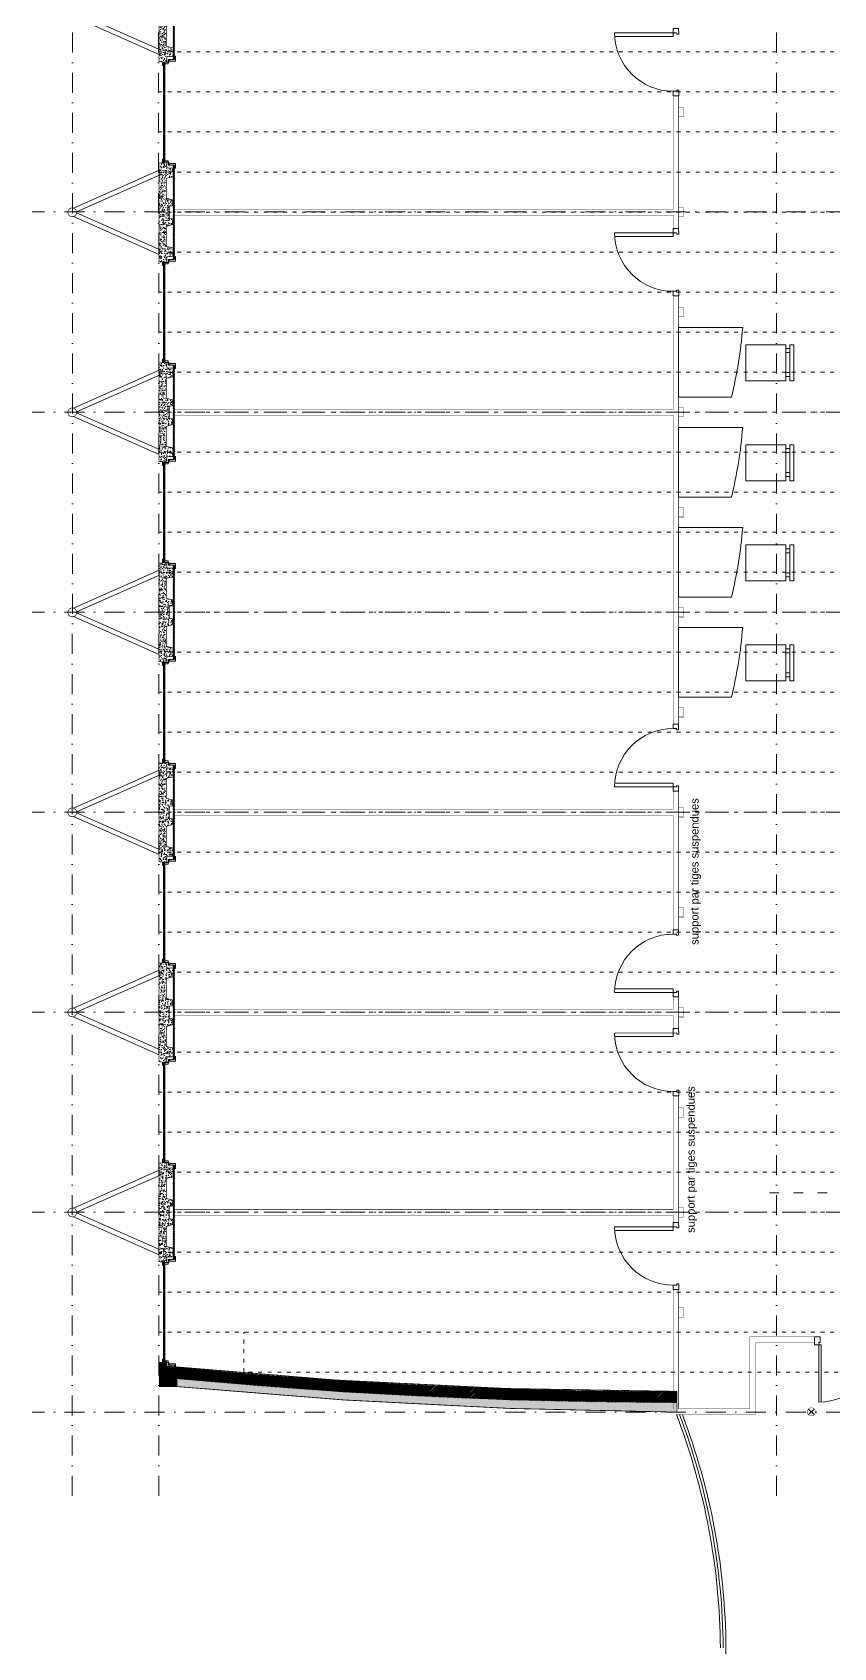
# Model space of a CAD drawing. Header units: millimetres. Extents: x 0 to 111176, y 95213 to 141729.
# Drawn here: x 55818 to 56820, y 123942 to 125961 of the extents above; entities that cross this region are included whole.
import ezdxf

# ---------------------------------------------------------------- set-up
doc = ezdxf.new("R2010")
doc.units = ezdxf.units.MM
doc.linetypes.add('ACAD_ISO03W100', pattern=[30, 12, -18])
doc.linetypes.add('TIRETPT2', pattern=[0.5, 0.25, -0.125, 0, -0.125])
doc.layers.add('CDP', color=7, linetype='Continuous', lineweight=9, true_color=0x364259)
doc.layers.add('STR_BOLLARD', color=7, linetype='Continuous', lineweight=9, true_color=0x1c1c1c)
for name, color, linetype, lineweight in [('MEN_Ext', 115, 'Continuous', 9), ('MEN_Ext_Murs-rideaux', 113, 'Continuous', 9), ('MEN_Int', 153, 'Continuous', 9), ('MEN_Int_PCF', 177, 'Continuous', 9), ('MOB', 37, 'Continuous', 9), ('STR_BOLLARD_Axes', 252, 'Continuous', 9), ('STR_BOLLARD_projeté', 251, 'Continuous', 9)]:
    doc.layers.add(name, color=color, linetype=linetype, lineweight=lineweight)
doc.styles.add('Arial', font='arial.ttf')

# ---------------------------------------------------------------- blocks, each defined once
blk = doc.blocks.new('Porte')
blk.add_lwpolyline([(9.972684131353162, 79.94161479349714), (9.99670763418544, 7.003293212503195), (-0.003291194327175617, 6.999999541556463), (0, 0), (6.99901430029422, 1.746229827404022e-09), (6.998190135927871, 2.502305638219696), (5.498190306709148, 2.501811587368138), (5.472664345637895, 80.00180251570418, -0.4142135623537333), (78.49669962038752, 7.025854876847006), (78.498181771487, 2.525855404732283), (76.99818194215186, 2.525361353880726), (76.99999345361721, -1.979060471057892e-09), (83.99901364254765, -6.05359673500061e-09), (83.99669897276908, 7.027666397683788), (78.49669962038752, 7.025854876847006)], format="xyb")
blk = doc.blocks.new('panneau+contreventement')
at = {"lineweight": 5}
h = blk.add_hatch(dxfattribs=at)
h.set_pattern_fill('AR-CONC', color=252, scale=0.04, angle=360, style=0)
h.set_pattern_definition([(49.99999999999994, (6.955815479159355e-08, 17.59999999470892), (7.287386759840159, -0.6375634215561317), [0.7619999999999998, -8.381999999999998]), (354.9999999999999, (6.955815479159355e-08, 17.59999999470892), (-1.409736856998765, 7.642273809561408), [0.6096, -6.7056233668]), (100.4514446999998, (0.6072803495580956, 17.54686985470835), (5.877649883614139, 7.004710076487798), [0.6476003520000001, -7.123609784]), (46.18419999999995, (6.955815479159355e-08, 19.63199999470817), (10.8431616356852, -1.681693117309098), [1.143, -12.573]), (96.63555760999995, (0.9035960695582617, 19.49185999470865), (9.49616536206013, 9.89704498390885), [0.9714009256, -10.6854243264]), (351.18415117, (6.955815479159355e-08, 19.63199999470817), (9.496165362599092, 9.897044983421296), [0.9143986827999999, -10.0583892768]), (20.99999999999999, (1.016000069557776, 19.12399999471018), (6.064575650765295, -4.090607927483512), [0.7619999999999999, -8.382]), (326, (1.016000069557776, 19.12399999471018), (2.472081133905891, 7.367518644892768), [0.6096, -6.7056]), (71.45144499999996, (1.521381373558143, 18.78311599870722), (8.53665677114865, 3.2769107554362), [0.647600352, -7.123597503999998]), (37.49999999999993, (6.955815479159355e-08, 17.59999999470892), (0.1235441300236765, 3.382201554926124), [0, -6.624319999999999, 0, -6.8072, 0, -6.731]), (7.499999999999964, (6.955815479159355e-08, 17.59999999470892), (2.672786500412234, 4.007222992724778), [0, -3.88112, 0, -6.47192, 0, -2.5654]), (327.4999999999998, (-2.265679930442275, 17.59999999470892), (5.423623806674856, -0.2291497597069439), [0, -2.54, 0, -7.9248, 0, -10.5156]), (317.4999999999999, (-3.281679930441896, 17.59999999470892), (5.925167255440723, 1.017059641333315), [0, -3.302, 0, -5.26288, 0, -7.4676])])
h.paths.add_polyline_path([(8.000000000007276, 16.62599197128293), (8.000000000007276, 12.62599197128293), (-8, 12.62599197128293), (-8, 16.62599197128293), (-15.27348650529757, 16.62599197128293), (-17.5, 9), (-42.54545454565005, 9), (-44.5, 17.59999999831052), (-55.5, 17.59999999831052), (-55.5, 10), (-62.5, 9), (-61.5, 0), (61.5, 0), (62.5, 9), (55.5, 10), (55.5, 17.59999999831052), (44.5, 17.59999999831052), (42.5, 9), (17.50000000000728, 9), (15.72651349470971, 16.62599197128293)])
at = {"layer": 'CDP'}
h = blk.add_hatch(dxfattribs=at)
h.set_pattern_fill('ANSI31', color=256, scale=5)
h.set_pattern_definition([(45, (0, 0), (-0.4419417382415922, 0.4419417382415922), [])])
h.paths.add_polyline_path([(-59, 17.59999999831052), (-59, 19.3999999983098), (58.99999999767169, 19.3999999983098), (58.99999999767169, 17.59999999831052)])
at = {"linetype": 'Continuous', "lineweight": 5, "const_width": 0.8799999952316284}
blk.add_lwpolyline([(8.000000000007276, 16.62599197128293), (8.000000000007276, 12.62599197128293), (-8, 12.62599197128293), (-8, 16.62599197128293), (-15.27348650529757, 16.62599197128293), (-17.5, 9), (-42.54545454565005, 9), (-44.5, 17.59999999831052), (-55.5, 17.59999999831052), (-55.5, 10), (-62.5, 9), (-61.5, 0), (61.5, 0), (62.5, 9), (55.5, 10), (55.5, 17.59999999831052), (44.5, 17.59999999831052), (42.5, 9), (17.50000000000728, 9), (15.72651349470971, 16.62599197128293)], close=True, dxfattribs=at)
for points in [[(-5.29915068641867, -107.0272467950708), (-52.79727948180198, 0.03446815508141299)], [(-0.5113040249361802, -103.0238181007117), (-46.75775930929467, 1.216600178464432)], [(0.5113040249361802, -103.0238181007117), (46.75775930929467, 1.216600178464432)], [(5.29915068641867, -107.0272467950708), (52.79727948180198, 0.03446815508141299)], [(52.79745963354026, 0), (46.20254036645974, 0)]]:
    blk.add_lwpolyline(points)
at = {"const_width": 0.8}
blk.add_lwpolyline([(4.886542232529791, -105.9757763550551, 128.1178204295244), (4.962955946750299, -106.1295426030811, 0.007805315424875689)], format="xyb", close=True, dxfattribs=at)
at = {"layer": 'CDP', "const_width": 0.2}
blk.add_lwpolyline([(-59, 17.59999999831052), (-59, 19.3999999983098), (58.99999999767169, 19.3999999983098), (58.99999999767169, 17.59999999831052), (-59, 17.59999999831052)], close=True, dxfattribs=at)
blk = doc.blocks.new('Potelet')
at = {"lineweight": 0, "const_width": 0.5}
blk.add_lwpolyline([(-1.600976329688904, 4.736757835458326, 7.011262514145348), (1.19217006630147, 4.855793501891813, 0.1426276648438825)], format="xyb", close=True, dxfattribs=at)
at = {"ltscale": 5}
for points in [[(-3.535533905932737, -3.535533905932737), (3.535533905932738, 3.535533905932738)], [(-3.535533905932738, 3.535533905932738), (3.535533905932737, -3.535533905932737)]]:
    blk.add_lwpolyline(points, dxfattribs=at)
blk = doc.blocks.new('Porte double 10')
blk.add_lwpolyline([(81.43703520298004, -8.499999990832293), (9.99999999278225, -8.499999998079147), (9.99999999254942, 5.529727786779404e-10), (0, 0), (6.984919309616089e-10, -6.999999998952262), (6.999999993247911, -6.999999998544808), (6.999999993015081, -5.499999994033715), (81.49999999022111, -5.49999999141437, -0.4142135623524235), (10.00000000023283, -76.99999999135616, -0.4142135623524235), (81.50000000465661, -148.4999999768334), (7.000000007450581, -148.4999999893189), (7.000000007450581, -146.9999999848078), (1.909211277961731e-08, -146.9999999852153), (1.862645149230957e-08, -153.9999999845168), (10.00000000814907, -153.9999999832944), (10.00000000675209, -145.4999999846332), (81.43703521694988, -145.4999999774445)], format="xyb")
blk = doc.blocks.new('Demi-pignon')
h = blk.add_hatch()
h.set_pattern_fill('ANSI31', color=252, scale=10, angle=-89.99999999999999)
h.set_pattern_definition([(315, (15798.99354444985, 8695.125103045011), (0.8838834764831842, 0.8838834764831845), [])])
edge = h.paths.add_edge_path()
edge.add_line((-62.11281905308351, -628.6040347346297), (-62.11281905308533, -628.6397844067515))
edge.add_arc((6460.130552902065, -631.5314602852422), 6522.244012976076, 174.3610897732516, 179.9745975727593, ccw=False)
edge.add_line((-30.55167438650096, 9.336068274767058), (-25.09682034418438, 9.33606827476706))
edge.add_line((-25.09682034418438, 9.336068274767058), (-26.09682035706465, 18.39596526455807))
edge.add_line((-26.09682035706464, 18.39596526455807), (-56.09682035706464, 18.39596526455806))
edge.add_line((-56.09682035706464, 18.39596526455807), (-56.09682035706464, -3.604034735441928))
edge.add_line((-56.09682035706464, -3.604034735441928), (-46.1612564661973, -3.604034735441926))
edge.add_arc((6570.532482678151, -633.378937613089), 6646.59705909171, 174.5629839039005, 179.9588388157768)
edge.add_line((-76.06286127269595, -628.6040347354392), (-62.11281905308351, -628.6040347346297))
edge = h.paths.add_edge_path()
edge.add_line((-62.11281905308533, -1378.603889387461), (-76.06286127269595, -1378.603889387462))
edge.add_line((-76.06286127269595, -1378.603889387462), (-76.06286127269595, -1378.604034735442))
edge.add_arc((6708.070396473591, -1367.32589486679), 6784.142632293206, 180.095250077703, 185.381612910002)
edge.add_line((-46.16850938189964, -2003.602609768547), (-56.09682035706464, -2003.602609768551))
edge.add_line((-56.09682035706464, -2003.602609768551), (-56.09682035706464, -2025.602609768551))
edge.add_line((-56.09682035706464, -2025.602609768551), (-26.09682035706464, -2025.602609768551))
edge.add_line((-26.09682035706464, -2025.602609768551), (-25.09682029086435, -2017.072288127002))
edge.add_line((-25.09682029086434, -2017.072288127002), (-30.55167438649914, -2017.072288121869))
edge.add_arc((6680.307085616831, -1365.322901724218), 6742.43298516071, 180.1128603521102, 185.54709096399, ccw=False)
edge.add_line((-62.11281905308533, -1378.604034735439), (-62.11281905308533, -1378.603889387461))
at = {"lineweight": 5}
h = blk.add_hatch(dxfattribs=at)
h.set_pattern_fill('AR-CONC', color=252, scale=0.8, angle=270, style=0)
h.set_pattern_definition([(319.9999999999999, (15798.99354444985, 8695.125103045011), (-0.5020170798607612, -5.738081460806028), [0.5999999999999999, -6.599999999999999]), (265, (15798.99354444985, 8695.125103045011), (6.017537069600095, 1.110010668904), [0.48, -5.28]), (10.45144446000004, (15798.95170969785, 8694.64692959701), (5.515519927749036, -4.628070773816897), [0.5099215359999998, -5.609136895999998]), (316.1842, (15800.59354444985, 8695.125103045011), (-1.324154246344612, -8.53793064537258), [0.8999999999999995, -9.899999999999991]), (6.635635489999939, (15800.48319799385, 8694.413609085012), (7.792948806196404, -7.477295565393828), [0.764882736, -8.413710079999998]), (261.18416399, (15800.59354444985, 8695.125103045011), (7.792948802159922, -7.477295560438185), [0.7200000000000001, -7.920000008]), (291, (15800.19354444985, 8694.325103045012), (-3.220951125322711, -4.775256416947694), [0.6000000000000001, -6.600000000000001]), (236, (15800.19354444985, 8694.325103045012), (5.801200360374824, -1.946522655372654), [0.4799999999999999, -5.279999999999999]), (341.4514447400001, (15799.92513185785, 8693.92716501301), (2.58024922245083, -6.721779013839769), [0.5099215199999995, -5.609136895999995]), (307.5000000000001, (15798.99354444985, 8695.125103045011), (2.663150830650492, -0.09727884253832542), [0, -5.215999999999998, 0, -5.359999999999999, 0, -5.299999999999999]), (277.5, (15798.99354444985, 8695.125103045011), (3.155293695058882, -2.104556299537189), [0, -3.056, 0, -5.096, 0, -2.02]), (237.5, (15798.99354444985, 8696.90910304501), (-0.1804389738750382, -4.270579489379272), [0, -2, 0, -6.24, 0, -8.28]), (227.5, (15798.99354444985, 8697.70910304501), (0.8008398586585418, -4.66548935473909), [0, -2.6, 0, -4.143999999999999, 0, -5.879999999999999])])
edge = h.paths.add_edge_path()
edge.add_line((-76.06286127269595, -1378.603889387463), (-87.91185925913305, -1378.603889387463))
edge.add_line((-87.91185925913305, -1378.603889387463), (-87.91185922620207, -1378.604034735437))
edge.add_arc((7151.601345845076, -1323.391610826606), 7239.723741839555, 180.4369599787104, 185.3911985980951)
edge.add_line((-56.09682035706464, -2003.602609768551), (-46.16850938190146, -2003.602609768551))
edge.add_line((-46.16850938190146, -2003.602609768551), (-46.69343407983251, -1993.522203397642))
edge.add_arc((6508.957447730241, -1372.253895764869), 6585.023370820035, 180.0552520770599, 185.4136591410669, ccw=False)
edge.add_line((-76.06286127269595, -1378.604034735442), (-76.06286127269595, -1378.603889387463))
edge = h.paths.add_edge_path()
edge.add_line((-88.08178190969011, -628.6040347354419), (-76.06286127269595, -628.6040347354392))
edge.add_arc((6610.991568460195, -635.3146041633081), 6687.057796815601, 174.5793199602518, 179.9425027594255, ccw=False)
edge.add_line((-46.1612564661973, -3.604034735441928), (-56.09682035706464, -3.604034735438292))
edge.add_arc((7086.253441552688, -682.4389425839627), 7174.537204302172, 174.5707099585921, 179.5700709511673)
at = {"ltscale": 50, "const_width": 1}
for points in [[(-76.06286127269414, -628.6040347347607, -0.02354820973222907), (-46.1612564661973, -3.604034735441928), (-56.09682035706464, -3.604034735441928), (-56.09682035706464, 18.39596526455807), (-44.36470020732668, 18.39596526455807), (-26.09682035706464, 18.39596526455807), (-25.09682034418438, 9.336068274767058), (-30.55167438649914, 9.336068274767058, 0.02449707664726791), (-62.11280310527945, -628.604034734627), (-76.06284718028473, -628.590006370303)], [(-76.06286127269595, -1378.604034735442), (-62.11281905308533, -1378.603889387462), (-62.11281905308533, -1378.604034735442, 0.02371574882550749), (-30.55167438649914, -2017.072288121869), (-25.09682029086434, -2017.072288127002), (-26.09682035706464, -2025.602609768551), (-45.66204694910448, -2025.602609768551), (-56.09682035706464, -2025.602609768551), (-56.09682035706464, -2003.602609768551), (-46.16850938189782, -2003.602609768551, -0.02307020082949891)]]:
    blk.add_lwpolyline(points, format="xyb", close=True, dxfattribs=at)
at = {"const_width": 1}
for points in [[(-76.06286127269414, -628.6040347347625, -0.02340557217348866), (-46.1612564661973, -3.604034735441928), (-56.09682035706464, -3.604034735441928, 0.02181728809893834), (-88.08178190969011, -628.6040347354419), (-76.06286127269777, -628.6040347349372)], [(-76.06286127269595, -1378.604034735442), (-87.91185925913305, -1378.603889387463), (-87.91185922620207, -1378.604034735442, 0.02162031173250202), (-56.09682035706464, -2003.602609768551), (-46.16850938190146, -2003.602609768551), (-46.69343407983069, -1993.522203397645, -0.02338472269243292)]]:
    blk.add_lwpolyline(points, format="xyb", close=True, dxfattribs=at)
blk = doc.blocks.new('Chaise')
for points in [[(-55, 45.07200366808684), (-55, 0.07200366808683611), (-60, 0.07200366808683611), (-60, 45.07200366808684)], [(-50, 0.02530024529551156), (-50, 45.02530024529551), (0, 45.02530024529551), (0, 0)], [(-55, 34.80737518194655), (-50, 34.80737518194655), (-50, 39.80737518194655), (-55, 39.80737518194655)], [(-55, 4.807375181946554), (-50, 4.807375181946554), (-50, 9.807375181946554), (-55, 9.807375181946554)]]:
    blk.add_lwpolyline(points, close=True)
blk = doc.blocks.new('Fenetres Ext')
for points in [[(14.09999999846332, 3.400000005214679), (14.09999999846332, 4.400000005214679), (18.09999999846332, 4.400000005214679), (18.09999999846332, 3.400000005214679)], [(14.09999999846332, 1.400000005214679), (139.0999999735504, 1.400000005214679), (139.0999999735504, 3.400000005214679), (14.09999999846332, 3.400000005214679), (14.09999999846332, 1.400000005214679)], [(14.09999999846332, -2.599999994785321), (16.09999999846332, -2.599999994785321), (16.09999999846332, 1.400000005214679), (14.09999999846332, 1.400000005214679)], [(139.0999999735504, 3.400000005214679), (139.0999999735504, 4.400000005214679), (135.0999999735504, 4.400000005214679), (135.0999999735504, 3.400000005214679)], [(139.0999999735504, -2.599999994785321), (137.0999999735504, -2.599999994785321), (137.0999999735504, 1.400000005214679), (139.0999999735504, 1.400000005214679)], [(6.599999998463318, -10.59999999478532), (10.59999999846332, -10.59999999478532), (10.59999999846332, -3.599999994785321), (11.59999999846332, -3.599999994785321), (11.59999999846332, -4.585936534454959), (12.59999999972251, -4.585936534454959), (12.59999999846332, -11.59999999478532), (6.599999998463318, -11.59999999478532)], [(10.59999999846332, -3.599999994785321), (14.09999999846332, -3.599999994785321), (14.09999999846332, -2.599999994785321), (10.59999999846332, -2.599999994785321), (10.59999999846332, -3.599999994785321)], [(142.5999999735504, -3.599999994785321), (139.0999999735504, -3.599999994785321), (139.0999999735504, -2.599999994785321), (142.5999999735504, -2.599999994785321), (142.5999999735504, -3.599999994785321)], [(146.5999999735504, -10.59999999478532), (142.5999999735504, -10.59999999478532), (142.5999999735504, -3.599999994785321), (141.5999999735504, -3.599999994785321), (141.5999999735504, -4.585936534454959), (140.5999999722912, -4.585936534454959), (140.5999999735504, -11.59999999478532), (146.5999999735504, -11.59999999478532)]]:
    blk.add_lwpolyline(points, close=True)
blk.add_lwpolyline([(14.09999999846332, 2.400000005214679), (139.0999999735504, 2.400000005214679)])

msp = doc.modelspace()

# ---------------------------------------------------------------- linework, layer by layer
at = {"layer": 'CDP', "const_width": 0.5}
for points in [[(56619.20385475387, 125955.4857504172), (56619.20385475515, 125959.9857503722)], [(56619.20385475922, 125739.186924933), (56619.20385475329, 125881.4857601606)], [(56626.20385433687, 125715.483460433), (56626.20385433582, 125881.4834454828)], [(56626.20385433672, 125866.4368467115), (56632.20385433672, 125866.4368467115), (56632.20385433672, 125854.9368467115), (56626.20385433672, 125854.9368467115)], [(56626.20385433671, 125741.4368467115), (56632.20385433671, 125741.4368467115), (56632.20385433671, 125729.9368467115), (56626.20385433671, 125729.9368467115)], [(55994.34423605562, 125739.1869249266), (56619.20385477005, 125739.1869249278)], [(55994.34423605085, 125732.18692537), (56619.20385475631, 125732.1869253787)], [(56619.20385476819, 125715.4857345008), (56619.20385476714, 125732.1869253735)], [(56619.20385476714, 125489.1869406113), (56619.20385476667, 125631.4857758455)], [(56626.19924355182, 125096.0662555353), (56626.20385433652, 125631.4834611707)], [(56626.20385434369, 125616.4368467115), (56632.20385434369, 125616.4368467115), (56632.20385434369, 125604.9368467115), (56626.20385434369, 125604.9368467115)], [(56626.20385433671, 125616.4368467115), (56632.20385433671, 125616.4368467115), (56632.20385433671, 125604.9368467115), (56626.20385433671, 125604.9368467115)], [(55994.34423605446, 125489.1869406123), (56619.20385476714, 125489.1869406113)], [(55994.34423604968, 125482.1869410558), (56619.20385476609, 125482.1869410591)], [(56619.20385477203, 125096.0639514966), (56619.20385476609, 125482.1869410591)], [(56626.20385434369, 125491.4368467115), (56632.20385434369, 125491.4368467115), (56632.20385434369, 125479.9368467115), (56626.20385434369, 125479.9368467115)], [(56626.20385433671, 125491.4368467115), (56632.20385433671, 125491.4368467115), (56632.20385433671, 125479.9368467115), (56626.20385433671, 125479.9368467115)], [(56626.20385434369, 125366.4368467115), (56632.20385434369, 125366.4368467115), (56632.20385434369, 125354.9368467115), (56626.20385434369, 125354.9368467115)], [(56626.20385434368, 125241.4368467115), (56632.20385434368, 125241.4368467115), (56632.20385434368, 125229.9368467115), (56626.20385434368, 125229.9368467115)], [(56626.20385434368, 125116.4368467115), (56632.20385434368, 125116.4368467115), (56632.20385434368, 125104.9368467115), (56626.20385434368, 125104.9368467115)], [(56619.20385477564, 124989.1869719774), (56619.20385477599, 125015.0649378257)], [(56626.20385434269, 124839.0672584436), (56626.20385434362, 125012.0672434114)], [(55994.34423605225, 124989.1869719836), (56619.20385477378, 124989.1869719751)], [(55994.34423604747, 124982.1869724271), (56619.20385478542, 124982.1869724201)], [(56619.20385478297, 124839.0649437768), (56619.20385477459, 124982.1869724253)], [(56626.20385434368, 124991.4368467115), (56632.20385434368, 124991.4368467115), (56632.20385434368, 124979.9368467115), (56626.20385434368, 124979.9368467115)], [(56626.20385433672, 124866.4368467115), (56632.20385433672, 124866.4368467115), (56632.20385433672, 124854.9368467115), (56626.20385433672, 124854.9368467115)], [(56619.20385478542, 124739.1869876578), (56619.20385478064, 124755.0649371601)], [(56626.20385434281, 124715.4835231519), (56626.20385434234, 124755.0672591813)], [(55994.3442360512, 124739.1869876693), (56619.20385478728, 124739.1869876601)], [(55994.34423604631, 124732.1869881127), (56619.20385478053, 124732.1869881013)], [(56619.20385478169, 124715.4857972285), (56619.20385478053, 124732.1869881013)], [(56626.20385433672, 124741.4368467115), (56632.20385433672, 124741.4368467115), (56632.20385433672, 124729.9368467115), (56626.20385433672, 124729.9368467115)], [(56619.20385478984, 124489.1870033502), (56619.20385478192, 124631.4858385755)], [(56626.20385434257, 124473.3067318314), (56626.20385434432, 124631.4835238917)], [(56626.20385433672, 124616.4368467115), (56632.20385433672, 124616.4368467115), (56632.20385433672, 124604.9368467115), (56626.20385433672, 124604.9368467115)], [(56626.20385435208, 124491.4368624083), (56632.20385435208, 124491.4368624083), (56632.20385435208, 124479.9368624083), (56626.20385435208, 124479.9368624083)], [(55994.34423604433, 124489.1870033482), (56619.2038547917, 124489.1870033524)], [(55994.34423603967, 124482.1870037916), (56619.20385478879, 124482.1870037981)], [(56619.20390083035, 124473.3090373855), (56619.20385479589, 124482.1870037885)], [(56619.20511013363, 124240.0863620732), (56619.20433638233, 124389.3090470703)], [(56626.20385434642, 124240.0863904046), (56626.2038543456, 124389.3067325549)], [(56626.20385434369, 124366.4368467115), (56632.20385434369, 124366.4368467115), (56632.20385434369, 124354.9368467115), (56626.20385434369, 124354.9368467115)], [(56795.97347150266, 124330.0863784257), (56715.27560779464, 124330.0863784208), (56715.2756077965, 124240.0863904085), (56626.20385434793, 124240.0863904032)], [(56795.97347149916, 124323.0863788692), (56722.27560735063, 124323.0863788703), (56722.27560735948, 124233.0863908547), (56623.28803093173, 124233.0863908565)], [(56619.20511013782, 124240.0863904038), (56619.20385477447, 124240.0863904039)]]:
    msp.add_lwpolyline(points, dxfattribs=at)
at = {"layer": 'MEN_Ext_Murs-rideaux'}
for centre, radius, start, end in [((55849.73365246668, 123936.3566658043), 828.5787987046874, 0.3701991256153684, 20.98471587639784), ((55849.73365269462, 123936.3566658422), 832.0787982513637, 0.3686419201736429, 20.89230500019558), ((55849.73365242279, 123936.3566657878), 835.5787983029662, 0.3670977686704063, 20.80072442661488), ((55849.73365242279, 123936.3566657878), 835.5787983029663, 327.3535556007153, 0.3670977686704063)]:
    msp.add_arc(centre, radius, start, end, dxfattribs=at)
at = {"layer": 'MOB'}
for points in [[(56706.20254927494, 125591.6868725575), (56706.20254927494, 125591.6868725575), (56626.20254927494, 125591.6868725575), (56626.20254927494, 125504.6868725575), (56692.20254927494, 125504.6868725575, 0.03955495318732785)], [(56706.20254928191, 125466.6868725575), (56706.20254928191, 125466.6868725575), (56626.20254928191, 125466.6868725575), (56626.20254928191, 125379.6868725575), (56692.20254928191, 125379.6868725575, 0.03955495318732785)], [(56706.20254928191, 125341.6868725575), (56706.20254928191, 125341.6868725575), (56626.20254928191, 125341.6868725575), (56626.20254928191, 125254.6868725575), (56692.20254928191, 125254.6868725575, 0.03955495318732785)], [(56706.20254927494, 125216.6868725575), (56706.20254927494, 125216.6868725575), (56626.20254927494, 125216.6868725575), (56626.20254927494, 125129.6868725575), (56692.20254927494, 125129.6868725575, 0.03955495318732785)]]:
    msp.add_lwpolyline(points, format="xyb", close=True, dxfattribs=at)
at = {"layer": 'MOB', "linetype": 'ACAD_ISO03W100'}
msp.add_lwpolyline([(56739.85214928211, 124510.0863784228), (57262.31533624231, 124510.0863784228)], dxfattribs=at)
at = {"layer": 'STR_BOLLARD_Axes', "linetype": 'TIRETPT2', "ltscale": 100}
for points in [[(55868.33900496212, 124131.639262784), (55868.49484091406, 132376.5314460547)], [(55976.33900496211, 124131.6392156336), (55975.96148828963, 132376.5297849038)], [(56748.33900496211, 124131.639212663), (56748.33900496211, 132376.5297849038)], [(58238.23321921432, 125736.0788404112), (55818.36134680192, 125736.1286256768)], [(58238.22807583606, 125486.078840517), (55818.35620342365, 125486.1286257826)], [(58238.22293245779, 125236.0788406228), (55818.35106004538, 125236.1286258884)], [(58238.21778907952, 124986.0788407287), (55818.34591666712, 124986.1286259943)], [(58238.21264570126, 124736.0788408345), (55818.34077328884, 124736.1286261001)], [(58238.20750232299, 124486.0788409403), (55818.33562991058, 124486.1286262059)], [(58238.20235894473, 124236.0788410461), (55818.33048653232, 124236.1286263117)]]:
    msp.add_lwpolyline(points, dxfattribs=at)
at = {"layer": 'STR_BOLLARD_projeté', "color": 252, "linetype": 'ACAD_ISO03W100', "lineweight": 5, "ltscale": 0.4}
for points in [[(58020.34256361274, 125936.0870060277), (55976.33979274394, 125936.0870060277)], [(58020.34256361274, 125886.0870060277), (55976.33977091504, 125886.0870060277)], [(58020.34256361274, 125836.0870060277), (55976.33974908615, 125836.0870060277)], [(58020.34256361274, 125786.0870060277), (55976.33972725727, 125786.0870060277)], [(58020.34256361274, 125736.0870060277), (55976.33970542838, 125736.0870060277)], [(58020.34256361274, 125686.0870060277), (55976.33968359949, 125686.0870060277)], [(58020.34256361274, 125636.0870060277), (55976.3396617706, 125636.0870060277)], [(58020.34256361274, 125586.0870060277), (55976.33963994171, 125586.0870060277)], [(58020.34256361274, 125536.0870060277), (55976.33961811282, 125536.0870060277)], [(58020.34256361274, 125486.0870060277), (55976.33959628393, 125486.0870060277)], [(58020.34256361274, 125436.0870060277), (55976.33957445504, 125436.0870060277)], [(58020.34256361274, 125386.0870060277), (55976.33955262615, 125386.0870060277)], [(58020.34256361274, 125336.0870060277), (55976.33953079726, 125336.0870060277)], [(58020.34256361274, 125286.0870060277), (55976.33950896838, 125286.0870060277)], [(58020.34256361274, 125236.0870060277), (55976.33948713948, 125236.0870060277)], [(58020.34256361274, 125186.0870060277), (55976.33946531059, 125186.0870060277)], [(58020.34256361274, 125136.0870060277), (55976.3394434817, 125136.0870060277)], [(58020.34256361274, 125086.0870060277), (55976.33942165281, 125086.0870060277)], [(58020.34256361274, 125036.0870060277), (55976.33939982392, 125036.0870060277)], [(58020.34256361274, 124986.0870060277), (55976.33937799503, 124986.0870060277)], [(58020.34256361274, 124936.0870060277), (55976.33935616614, 124936.0870060277)], [(58020.34256361274, 124886.0870060277), (55976.33933433726, 124886.0870060277)], [(58020.34256361274, 124836.0870060277), (55976.33931250837, 124836.0870060277)], [(58020.34256361274, 124786.0870060277), (55976.33929067948, 124786.0870060277)], [(58020.34256361274, 124736.0870060277), (55976.33926885058, 124736.0870060277)], [(58020.34256361274, 124686.0870060277), (55976.33924702169, 124686.0870060277)], [(58020.34256361274, 124636.0870060277), (55976.33922519281, 124636.0870060277)], [(58020.34256361274, 124586.0870060277), (55976.33920336392, 124586.0870060277)], [(58020.34256361274, 124536.0870060277), (55976.33918153503, 124536.0870060277)], [(58020.34256361274, 124486.0870060277), (55976.33915970614, 124486.0870060277)], [(58020.34256361274, 124436.0870060277), (55976.33913787725, 124436.0870060277)], [(58020.34256361274, 124386.0870060277), (55976.33911604836, 124386.0870060277)], [(58020.34256361274, 124336.0870060277), (55976.33909421947, 124336.0870060277)], [(56082.73193899525, 124286.0870060277), (56082.73193899525, 124336.0870060277)], [(58001.39616214721, 124286.0870060277), (56082.73193899525, 124286.0870060277)]]:
    msp.add_lwpolyline(points, dxfattribs=at)

# ---------------------------------------------------------------- block references
at = {"layer": 'MEN_Ext', "xscale": -1, "rotation": 90}
for p in [(55985.54423605085, 125937.2869124849), (55985.54423604549, 125687.2869281707), (55985.54423605236, 125437.2869438562), (55985.54423605317, 125187.2869595418), (55985.54423605387, 124937.2869752275), (55985.54423604991, 124687.2869909132), (55985.54423604875, 124437.286990938)]:
    msp.add_blockref('Fenetres Ext', p, dxfattribs=at)
at = {"layer": 'MEN_Int', "extrusion": (0, 0, -1), "rotation": 269.9461224193502}
for p in [(-56626.20385433605, 125965.4867359395), (-56626.20385433687, 125715.4867516273), (-56626.20385434281, 124715.4868143461), (-56626.20385434257, 124473.3100230256)]:
    msp.add_blockref('Porte', p, dxfattribs=at)
at = {"layer": 'MEN_Int', "rotation": 90}
for p in [(56626.20385434362, 125012.0672434114), (56626.20385434234, 124755.0672591813)]:
    msp.add_blockref('Porte', p, dxfattribs=at)
at = {"layer": 'MEN_Int_PCF', "extrusion": (0, 0, -1), "rotation": 269.9999999866598}
msp.add_blockref('Porte double 10', (-56795.97347150266, 124330.0863784257), dxfattribs=at)
at = {"layer": 'MOB', "lineweight": 5, "rotation": 180}
for p in [(56710.20022787074, 125570.1202210292), (56710.20022787771, 125445.1202210292), (56710.20022787771, 125320.1202210292), (56710.20022787074, 125195.1202210292)]:
    msp.add_blockref('Chaise', p, dxfattribs=at)
at = {"layer": 'STR_BOLLARD', "xscale": -1, "rotation": 270}
for p in [(55976.74423623708, 125985.6870221043), (55976.74423604779, 125735.6870377899), (55976.74423605314, 125485.6870534756), (55976.74423603894, 125235.6870065372), (55976.74423603789, 124985.6870065621), (55976.74423604755, 124735.6870065818), (55976.74423604639, 124485.6870066067)]:
    msp.add_blockref('panneau+contreventement', p, dxfattribs=at)
at = {"layer": 'STR_BOLLARD', "rotation": 90}
for name, p in [('Demi-pignon', (55995.47207494389, 124324.1998339109)), ('Potelet', (56791.97349650878, 124236.4976513545))]:
    msp.add_blockref(name, p, dxfattribs=at)

# ---------------------------------------------------------------- texts
at = {"layer": 'MOB', "char_height": 10, "attachment_point": 5, "rotation": 90, "style": 'Arial'}
for insert in [(56647.53719357506, 124911.8025842454), (56642.74921818664, 124551.8049093489)]:
    msp.add_mtext_dynamic_manual_height_columns('support par tiges suspendues', width=501.6954130432568, gutter_width=18352.47833725253, heights=[0], dxfattribs=dict(at, insert=insert))

doc.saveas('drawing.dxf')
